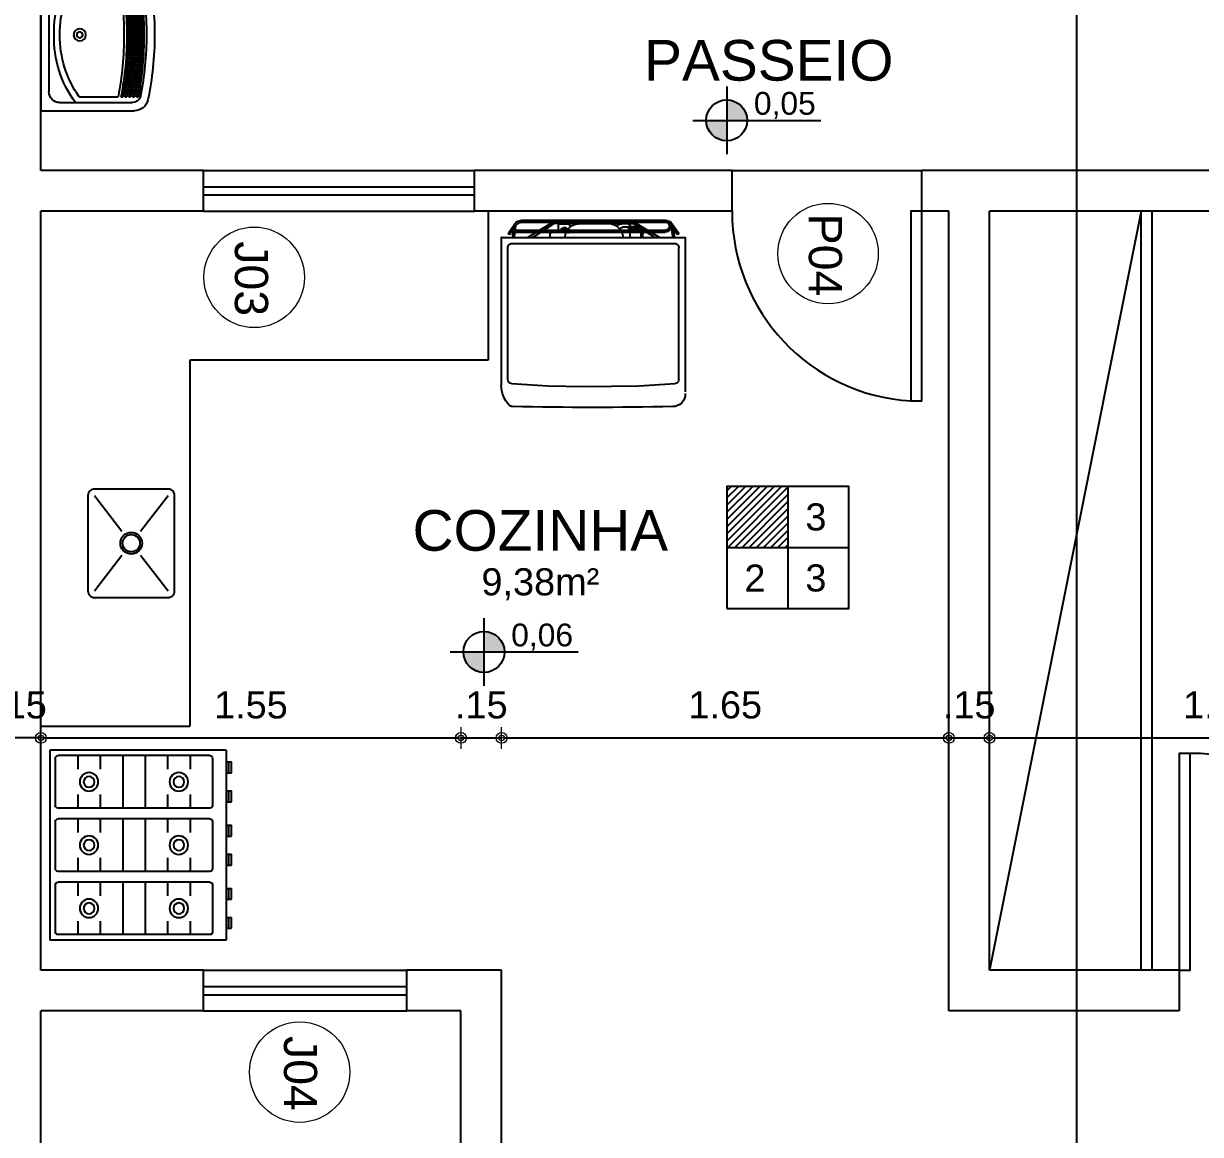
# Model space of a CAD drawing. Header units: millimetres. Extents: x 3724 to 8454, y 143 to 322.
# Drawn here: x 3729.345 to 3733.687, y 176.837 to 180.934 of the extents above; entities that cross this region are included whole.
import ezdxf
from ezdxf.enums import TextEntityAlignment as Align

# ---------------------------------------------------------------- set-up
doc = ezdxf.new("R2010")
doc.units = ezdxf.units.MM
doc.header["$LTSCALE"] = 20
doc.linetypes.add('DASHDOT2', pattern=[12.7, 6.35, -3.175, 0, -3.175])
for name, color, linetype in [('0-COTAS', 8, 'Continuous'), ('01', 4, 'Continuous'), ('02', 2, 'Continuous'), ('a-pem-m', 6, 'Continuous'), ('A-PEN-08', 8, 'Continuous'), ('A-PEN-B', 5, 'Continuous'), ('A-PEN-C', 4, 'Continuous'), ('A-PEN-G', 3, 'Continuous'), ('A-PEN-M', 6, 'Continuous'), ('A-PEN-R', 1, 'Continuous'), ('BANHEIRO', 6, 'Continuous'), ('COZINHA', 6, 'Continuous'), ('L-Texto', 30, 'Continuous'), ('NIVEIS', 1, 'Continuous'), ('PROJEÇÃO COBERTA', 1, 'Continuous')]:
    doc.layers.add(name, color=color, linetype=linetype)
doc.layers.add('BLOCOS', color=4, linetype='Continuous', lineweight=9)
doc.layers.add('COTAS', color=53, linetype='Continuous', lineweight=9)
doc.styles.add('CARIMBO_DADOS', font='arial.ttf', dxfattribs={"height": 0.1})
doc.styles.add('REGUA80', font='arial.ttf', dxfattribs={"height": 1})
doc.styles.get("Standard").update_dxf_attribs({"font": 'ARIALUNI.TTF', "height": 0.3})
doc.styles.add('T20', font='PORT2', dxfattribs={"height": 0.2})
doc.styles.add('TEXT', font='arial.ttf')
doc.dimstyles.new('COTAS_EXTERNAS', dxfattribs={"dimtxt": 0.1, "dimasz": 0.01, "dimexe": 0, "dimexo": 0, "dimgap": 0.07, "dimtad": 1, "dimzin": 5, "dimdsep": 46, "dimtxsty": 'CARIMBO_DADOS', "dimblk1": 'CIRCULOS', "dimblk2": 'CIRCULOS', "dimsah": 1, "dimcen": 0, "dimse1": 1, "dimse2": 1, "dimclrd": 8, "dimclre": 8, "dimclrt": 230, "dimadec": 0, "dimazin": 0, "dimtfac": 100, "dimtix": 1, "dimtmove": 2, "dimatfit": 3, "dimldrblk": 'CIRCULOS', "dimfxl": 1, "dimtolj": 1, "dimtzin": 5, "dimarcsym": 0})
doc.dimstyles.get("Standard").update_dxf_attribs({"dimtxt": 0.18, "dimasz": 0.18, "dimexe": 0.18, "dimexo": 0.0625, "dimgap": 0.09, "dimtad": 0, "dimtih": 1, "dimtoh": 1, "dimdec": 4, "dimzin": 0, "dimdsep": 46, "dimtxsty": 'Standard', "dimcen": 0.09, "dimadec": 0, "dimazin": 0, "dimtfac": 1, "dimtdec": 4, "dimtofl": 0, "dimtmove": 0, "dimatfit": 3, "dimfxl": 1, "dimtolj": 1, "dimtzin": 0, "dimarcsym": 0})

# ---------------------------------------------------------------- blocks, each defined once
blk = doc.blocks.new('Tanque02')
at = {"layer": '01'}
for p, q in [((-0.2282, -0.1411), (-0.2282, -0.2851)), ((0.2282, -0.1411), (0.2282, -0.2851)), ((-0.2282, -0.2956), (-0.2282, -0.3028)), ((0.2282, -0.2956), (0.2282, -0.3028)), ((-0.2282, -0.3099), (-0.2282, -0.317)), ((-0.2282, -0.3241), (-0.2282, -0.3313)), ((-0.2282, -0.3384), (-0.2282, -0.3455)), ((0.2282, -0.3099), (0.2282, -0.317)), ((0.2282, -0.3241), (0.2282, -0.3313)), ((0.2282, -0.3384), (0.2282, -0.3455)), ((-0.2282, -0.3526), (-0.2282, -0.3598)), ((0.2282, -0.3526), (0.2282, -0.3598))]:
    blk.add_line(p, q, dxfattribs=at)
for radius in [0.0225, 0.011]:
    blk.add_circle((0, -0.1435), radius, dxfattribs=at)
for centre, radius, start, end in [((-0.0048, -0.4581), 0.3878, 89.2963, 125.1797), ((0.0048, -0.4581), 0.3878, 54.8203, 90.7037), ((-0.0082, 0.8256), 1.1322, 258.7978, 270.4155), ((-0.0082, 0.8222), 1.1392, 258.8675, 270.4155), ((-0.0082, 0.8222), 1.1462, 258.9363, 270.4155), ((0.0082, 0.8222), 1.1392, 269.5845, 281.1325), ((0.0082, 0.8222), 1.1462, 269.5845, 281.0637), ((0.0082, 0.8256), 1.1322, 269.5845, 281.2022), ((-0.0082, 0.8222), 1.1532, 259.0043, 270.4155), ((-0.0082, 0.8222), 1.1602, 259.0715, 270.4155), ((-0.0082, 0.8222), 1.1672, 259.1378, 270.4155), ((-0.0082, 0.8222), 1.1742, 259.2033, 270.4155), ((-0.0082, 0.8222), 1.1812, 259.2681, 270.4155), ((-0.0082, 0.8222), 1.1882, 259.3321, 270.4155), ((0.0082, 0.8222), 1.1812, 269.5845, 280.7319), ((0.0082, 0.8222), 1.1882, 269.5845, 280.6679), ((0.0082, 0.8222), 1.1672, 269.5845, 280.8622), ((0.0082, 0.8222), 1.1742, 269.5845, 280.7967), ((0.0082, 0.8222), 1.1532, 269.5845, 280.9957), ((0.0082, 0.8222), 1.1602, 269.5845, 280.9285), ((-0.0082, 0.8222), 1.1952, 259.3953, 270.4155), ((-0.0082, 0.8222), 1.2022, 259.4577, 270.4155), ((0.0082, 0.8222), 1.1952, 269.5845, 280.6047), ((0.0082, 0.8222), 1.2022, 269.5845, 280.5423)]:
    blk.add_arc(centre, radius, start, end, dxfattribs=at)
at = {"layer": '02'}
for p, q in [((-0.28, 0), (0.28, 0)), ((-0.28, 0), (-0.28, -0.346)), ((0.28, 0), (0.28, -0.346)), ((-0.21, -0.03), (0.21, -0.03)), ((-0.25, -0.07), (-0.25, -0.3379)), ((0.25, -0.07), (0.25, -0.3379))]:
    blk.add_line(p, q, dxfattribs=at)
for centre, radius, start, end in [((-0.21, -0.07), 0.04, 90, 180), ((0.21, -0.07), 0.04, 0, 90), ((-0.0124, -0.4456), 0.3968, 88.2163, 126.789), ((0.0124, -0.4456), 0.3968, 53.211, 91.7837), ((-0.23, -0.346), 0.05, 180, 258.2868), ((-0.22, -0.3379), 0.03, 180, 258.7018), ((0.22, -0.3379), 0.03, 281.2982, 0), ((0.23, -0.346), 0.05, 281.7132, 0), ((0, 0.7633), 1.1529, 258.7018, 270), ((0, 0.7633), 1.1529, 270, 281.2982), ((0, 0.7633), 1.1829, 258.2868, 270), ((0, 0.7633), 1.1829, 270, 281.7132)]:
    blk.add_arc(centre, radius, start, end, dxfattribs=at)
blk = doc.blocks.new('BRA31TDp')
for p, q in [((0.0568, 0.7392), (0.0568, 0.7407)), ((0.4901, 0.7279), (0.4844, 0.726)), ((0.6752, 0.7629), (0.6704, 0.7634)), ((0.6799, 0.762), (0.6752, 0.7629)), ((0.6842, 0.7605), (0.6799, 0.762)), ((0.6884, 0.7586), (0.6842, 0.7605)), ((0.6922, 0.7558), (0.6884, 0.7586)), ((0.6955, 0.7525), (0.6922, 0.7558)), ((0.6984, 0.7492), (0.6955, 0.7525)), ((0.7016, 0.7433), (0.6984, 0.7492)), ((0.7007, 0.7449), (0.7007, 0.7449)), ((0.7016, 0.7433), (0.7235, 0.7118)), ((0.0805, 0.716), (0.0814, 0.7156)), ((0.1803, 0.7137), (0.1812, 0.7156)), ((0.1803, 0.7085), (0.1803, 0.7137)), ((0.4915, 0.6995), (0.4911, 0.7009)), ((0.492, 0.6981), (0.4915, 0.6995)), ((0.492, 0.6966), (0.492, 0.6981)), ((0.4931, 0.6933), (0.492, 0.6966)), ((0.4925, 0.6952), (0.4925, 0.6952)), ((0.7537, 0.691), (0.7537, 0.103)), ((0, 0.103), (0, 0.0628)), ((0.0265, 0.1115), (0.0265, 0.1115)), ((0.0265, 0.111), (0.0265, 0.1115)), ((0.7537, 0.103), (0.7537, 0.0864)), ((0, 0.0628), (0, 0.0623)), ((0, 0.0628), (0, 0.0628)), ((0, 0.0628), (0, 0.0604)), ((0.1903, 0.0855), (0.0412, 0.0949)), ((0.4144, 0.0822), (0.1903, 0.0855)), ((0.5635, 0.0855), (0.4144, 0.0822)), ((0.7121, 0.0949), (0.5635, 0.0855))]:
    blk.add_line(p, q)
for points in [[(0.053, 0.7487), (0.0275, 0.7118)], [(0.0483, 0.7284), (0.0341, 0.708)], [(0.044, 0.6995), (0.0502, 0.743)], [(0.0506, 0.7444), (0.0506, 0.7444), (0.0502, 0.744), (0.0502, 0.7435), (0.0502, 0.7435), (0.0502, 0.743)], [(0.0805, 0.7634), (0.0805, 0.7634), (0.0757, 0.7629), (0.071, 0.762), (0.0667, 0.7605), (0.063, 0.7582), (0.0592, 0.7558), (0.0559, 0.7525), (0.053, 0.7487), (0.0506, 0.7444)], [(0.0511, 0.699), (0.0568, 0.7407)], [(0.0577, 0.7426), (0.0577, 0.7426), (0.0577, 0.7421), (0.0573, 0.7416), (0.0568, 0.7411), (0.0568, 0.7407)], [(0.0568, 0.7392), (0.0568, 0.7392), (0.0573, 0.7345), (0.0587, 0.7302), (0.0611, 0.7265), (0.0639, 0.7227), (0.0672, 0.7198), (0.0715, 0.7179), (0.0757, 0.7165), (0.0805, 0.716)], [(0.0805, 0.7558), (0.0805, 0.7558), (0.0772, 0.7553), (0.0734, 0.7549), (0.0701, 0.7539), (0.0672, 0.752), (0.0644, 0.7501), (0.0615, 0.7482), (0.0596, 0.7454), (0.0577, 0.7426)], [(0.0805, 0.7558), (0.0805, 0.7558), (0.0772, 0.7553), (0.0743, 0.7544), (0.0715, 0.753), (0.0691, 0.7511), (0.0672, 0.7487), (0.0658, 0.7459), (0.0653, 0.743), (0.0648, 0.7397), (0.0648, 0.7397), (0.0653, 0.7364), (0.0658, 0.7336), (0.0672, 0.7307), (0.0691, 0.7279), (0.0715, 0.726), (0.0743, 0.7246), (0.0772, 0.7236), (0.0805, 0.7231)], [(0.0805, 0.7634), (0.6704, 0.7634)], [(0.6704, 0.7558), (0.0805, 0.7558)], [(0.1993, 0.7506), (0.1538, 0.7231)], [(0.1699, 0.7231), (0.2139, 0.752)], [(0.2016, 0.7373), (0.2016, 0.7373), (0.1978, 0.7369), (0.1945, 0.7364), (0.1907, 0.7355), (0.1879, 0.7336), (0.1846, 0.7317), (0.1818, 0.7293), (0.1794, 0.7265), (0.177, 0.7231)], [(0.2016, 0.7298), (0.2016, 0.7298), (0.1997, 0.7298), (0.1974, 0.7293), (0.1955, 0.7288), (0.1936, 0.7284), (0.1917, 0.7274), (0.1903, 0.726), (0.1884, 0.7246), (0.1865, 0.7231)], [(0.4385, 0.7497), (0.4385, 0.7497), (0.4314, 0.7501), (0.4248, 0.7506), (0.4182, 0.7511), (0.4115, 0.7511), (0.2172, 0.7511), (0.2106, 0.7506), (0.2039, 0.7501), (0.1968, 0.7497)], [(0.1968, 0.7497), (0.1968, 0.7497), (0.3025, 0.7487), (0.2958, 0.7468), (0.2901, 0.7444), (0.2845, 0.7416), (0.2788, 0.7378), (0.2741, 0.7336), (0.2698, 0.7288), (0.2655, 0.7231)], [(0.412, 0.7506), (0.1993, 0.7506)], [(0.2016, 0.7373), (0.2343, 0.7373)], [(0.2343, 0.7298), (0.2016, 0.7298)], [(0.412, 0.752), (0.2139, 0.752)], [(0.2338, 0.7497), (0.2338, 0.7497), (0.231, 0.7492), (0.2291, 0.7478), (0.2272, 0.7454), (0.2267, 0.7426)], [(0.2267, 0.7426), (0.2267, 0.7373)], [(0.2338, 0.7497), (0.2617, 0.7497)], [(0.2485, 0.7373), (0.2343, 0.7373), (0.2343, 0.7298)], [(0.2688, 0.7279), (0.2603, 0.7336), (0.2603, 0.7336), (0.2575, 0.735), (0.2546, 0.7364), (0.2518, 0.7369), (0.2485, 0.7373)], [(0.2795, 0.7383), (0.2783, 0.7402), (0.2764, 0.7426), (0.2745, 0.7449), (0.2722, 0.7463), (0.2698, 0.7478), (0.2674, 0.7487), (0.2646, 0.7497), (0.2617, 0.7497)], [(0.412, 0.752), (0.536, 0.752)], [(0.412, 0.7506), (0.5507, 0.7506)], [(0.4825, 0.7231), (0.4825, 0.7231), (0.4783, 0.7288), (0.474, 0.7336), (0.4688, 0.7378), (0.4636, 0.7416), (0.4579, 0.7444), (0.4518, 0.7468), (0.4451, 0.7487), (0.4385, 0.7497)], [(0.5142, 0.7497), (0.4863, 0.7497), (0.4863, 0.7497), (0.483, 0.7497), (0.4802, 0.7487), (0.4778, 0.7478), (0.4754, 0.7463), (0.4731, 0.7449), (0.4712, 0.7426), (0.4698, 0.7402), (0.4683, 0.7378)], [(0.5029, 0.7284), (0.5029, 0.7284), (0.501, 0.7317), (0.4982, 0.734), (0.4944, 0.7345), (0.4906, 0.734), (0.4906, 0.734), (0.4877, 0.7326), (0.4854, 0.7302), (0.4844, 0.7269), (0.4844, 0.7231)], [(0.4901, 0.7506), (0.4901, 0.752)], [(0.4934, 0.7284), (0.4934, 0.7284), (0.4925, 0.7284), (0.492, 0.7284), (0.4911, 0.7284), (0.4901, 0.7279)], [(0.4934, 0.7284), (0.5081, 0.7284), (0.5081, 0.7231)], [(0.5057, 0.7506), (0.5057, 0.752)], [(0.5204, 0.7426), (0.5204, 0.7426), (0.5199, 0.7454), (0.519, 0.7478), (0.5166, 0.7492), (0.5142, 0.7497)], [(0.5204, 0.7426), (0.5204, 0.7231)], [(0.58, 0.7231), (0.536, 0.752)], [(0.5507, 0.7506), (0.5961, 0.7231)], [(0.6936, 0.7426), (0.6936, 0.7426), (0.6917, 0.7454), (0.6894, 0.7482), (0.6865, 0.7501), (0.6837, 0.752), (0.6809, 0.7539), (0.6775, 0.7549), (0.6742, 0.7553), (0.6704, 0.7558)], [(0.6936, 0.7426), (0.7173, 0.708)], [(0.6941, 0.7407), (0.6941, 0.7407), (0.6936, 0.7411), (0.6936, 0.7416), (0.6936, 0.7421), (0.6936, 0.7426)], [(0.6993, 0.699), (0.6941, 0.7407)], [(0.7069, 0.6995), (0.7031, 0.7284)], [(0.0024, 0.6933), (0.0024, 0.6933), (0.0014, 0.6933), (0.0005, 0.6929), (0, 0.6919), (0, 0.691)], [(0, 0.691), (0, 0.103)], [(0.7514, 0.6933), (0.0014, 0.6933)], [(0.0275, 0.7118), (0.0275, 0.7118), (0.027, 0.7104), (0.027, 0.7094), (0.0275, 0.708), (0.0284, 0.7066), (0.0284, 0.7066), (0.0293, 0.7061), (0.0308, 0.7061), (0.0322, 0.7066), (0.0336, 0.7075), (0.0336, 0.7075), (0.0336, 0.7075), (0.0341, 0.708), (0.0341, 0.708), (0.0341, 0.708)], [(0.044, 0.6995), (0.044, 0.6995), (0.0445, 0.6981), (0.0454, 0.6971), (0.0464, 0.6962), (0.0483, 0.6957), (0.0483, 0.6957), (0.0497, 0.6962), (0.0506, 0.6966), (0.0511, 0.6976), (0.0511, 0.699)], [(0.6951, 0.7231), (0.0805, 0.7231)], [(0.6951, 0.7156), (0.0814, 0.7156)], [(0.1411, 0.7156), (0.1043, 0.6933)], [(0.1244, 0.6933), (0.1586, 0.7156)], [(0.1737, 0.7156), (0.1737, 0.7156), (0.1732, 0.7137), (0.1732, 0.7123), (0.1732, 0.7104), (0.1732, 0.7085)], [(0.1732, 0.6933), (0.1732, 0.7085)], [(0.1803, 0.6933), (0.1803, 0.7085)], [(0.2267, 0.7156), (0.2267, 0.6933)], [(0.2561, 0.7009), (0.2561, 0.7009), (0.2561, 0.6995), (0.2561, 0.6981), (0.2556, 0.6966), (0.2556, 0.6933)], [(0.2613, 0.7156), (0.2613, 0.7156), (0.2603, 0.7137), (0.2594, 0.7118), (0.2589, 0.7099), (0.258, 0.7085), (0.2575, 0.7066), (0.257, 0.7047), (0.2565, 0.7028), (0.2561, 0.7009)], [(0.4825, 0.7156), (0.4792, 0.7137), (0.4792, 0.7137), (0.4792, 0.7137), (0.4787, 0.7137), (0.4783, 0.7137), (0.4783, 0.7137), (0.4783, 0.7137), (0.4769, 0.7137), (0.4754, 0.7137), (0.474, 0.7146), (0.4735, 0.7156)], [(0.4911, 0.7009), (0.4911, 0.7009), (0.4911, 0.7014), (0.4911, 0.7023), (0.4911, 0.7028), (0.4906, 0.7033), (0.4906, 0.7033), (0.4901, 0.7066), (0.4892, 0.7099), (0.4882, 0.7127), (0.4868, 0.7156)], [(0.5403, 0.7156), (0.5479, 0.7137)], [(0.554, 0.7075), (0.554, 0.7075), (0.5535, 0.7094), (0.5521, 0.7113), (0.5502, 0.7127), (0.5479, 0.7137)], [(0.554, 0.6933), (0.554, 0.7075)], [(0.6255, 0.6933), (0.5914, 0.7156)], [(0.6089, 0.7156), (0.6456, 0.6933)], [(0.7069, 0.6995), (0.7069, 0.6995), (0.7069, 0.6985), (0.7059, 0.6976), (0.7055, 0.6971), (0.7045, 0.6966), (0.7045, 0.6966), (0.7031, 0.6962), (0.7012, 0.6966), (0.7003, 0.6971), (0.6993, 0.6985), (0.6993, 0.6985), (0.6993, 0.6985), (0.6993, 0.6985), (0.6993, 0.6985), (0.6993, 0.699)], [(0.7173, 0.708), (0.7173, 0.708), (0.7178, 0.7066), (0.7192, 0.7061), (0.7206, 0.7061), (0.7225, 0.7066), (0.7225, 0.7066), (0.7235, 0.7075), (0.7244, 0.7085), (0.7244, 0.7099), (0.7235, 0.7113), (0.7235, 0.7113), (0.7235, 0.7118), (0.7235, 0.7118), (0.7235, 0.7118), (0.7235, 0.7118)], [(0.7514, 0.6933), (0.7523, 0.6933), (0.7523, 0.6933), (0.7528, 0.6933), (0.7533, 0.6929), (0.7537, 0.6924), (0.7537, 0.6919)], [(0.7537, 0.691), (0.7537, 0.691), (0.7537, 0.6919), (0.7533, 0.6929), (0.7523, 0.6933), (0.7514, 0.6933)], [(0.0265, 0.1115), (0.0265, 0.6512)], [(0.7107, 0.6682), (0.0426, 0.6682)], [(0.7272, 0.1115), (0.7272, 0.6512)]]:
    blk.add_lwpolyline(points)
for centre, radius, start, end in [((0.0426, 0.6521), 0.0161, 90, 183.2732), ((0.7107, 0.6517), 0.0166, 358.3861, 90), ((0.0432, 0.1115), 0.0167, 180, 263.0635), ((0.7106, 0.1115), 0.0166, 275.1275, 0), ((0.051, 0.0511), 0.0511, 177.5341, 270), ((0.6377, 0.0864), 0.116, 315.9981, 0), ((0.3762, 17.318), 17.3211, 268.92446, 271.09792), ((0.7077, 0.0189), 0.0187, 271.0979, 315.9981)]:
    blk.add_arc(centre, radius, start, end)
blk = doc.blocks.new('Fogão03_6')
at = {"layer": 'a-pem-m'}
for p, q in [((-0.35, -0.65), (-0.35, 0)), ((-0.35, 0), (0.35, 0)), ((-0.35, 0), (0.35, 0)), ((-0.35, -0.65), (-0.35, 0)), ((-0.33, -0.59), (-0.33, -0.03)), ((-0.33, -0.59), (-0.33, -0.03)), ((-0.32, -0.02), (-0.1467, -0.02)), ((-0.32, -0.02), (-0.1467, -0.02)), ((-0.1367, -0.59), (-0.1367, -0.03)), ((-0.1367, -0.59), (-0.1367, -0.03)), ((-0.0967, -0.59), (-0.0967, -0.03)), ((-0.0967, -0.59), (-0.0967, -0.03)), ((-0.0867, -0.02), (0.0867, -0.02)), ((-0.0867, -0.02), (0.0867, -0.02)), ((0.0967, -0.59), (0.0967, -0.03)), ((0.0967, -0.59), (0.0967, -0.03)), ((0.1367, -0.59), (0.1367, -0.03)), ((0.1367, -0.59), (0.1367, -0.03)), ((0.1467, -0.02), (0.32, -0.02)), ((0.1467, -0.02), (0.32, -0.02)), ((0.33, -0.59), (0.33, -0.03)), ((0.33, -0.59), (0.33, -0.03)), ((0.35, -0.65), (0.35, 0)), ((0.35, -0.65), (0.35, 0)), ((-0.33, -0.1029), (-0.28, -0.1029)), ((-0.33, -0.1029), (-0.28, -0.1029)), ((-0.1867, -0.1029), (-0.1367, -0.1029)), ((-0.1867, -0.1029), (-0.1367, -0.1029)), ((-0.0967, -0.1029), (-0.0467, -0.1029)), ((-0.0967, -0.1029), (-0.0467, -0.1029)), ((0.0467, -0.1029), (0.0967, -0.1029)), ((0.0467, -0.1029), (0.0967, -0.1029)), ((0.1367, -0.1029), (0.1867, -0.1029)), ((0.1367, -0.1029), (0.1867, -0.1029)), ((0.28, -0.1029), (0.33, -0.1029)), ((0.28, -0.1029), (0.33, -0.1029)), ((-0.33, -0.1857), (-0.28, -0.1857)), ((-0.33, -0.1857), (-0.28, -0.1857)), ((-0.1867, -0.1857), (-0.1367, -0.1857)), ((-0.1867, -0.1857), (-0.1367, -0.1857)), ((-0.0967, -0.1857), (-0.0467, -0.1857)), ((-0.0967, -0.1857), (-0.0467, -0.1857)), ((0.0467, -0.1857), (0.0967, -0.1857)), ((0.0467, -0.1857), (0.0967, -0.1857)), ((0.1367, -0.1857), (0.1867, -0.1857)), ((0.1367, -0.1857), (0.1867, -0.1857)), ((0.28, -0.1857), (0.33, -0.1857)), ((0.28, -0.1857), (0.33, -0.1857)), ((-0.33, -0.2686), (-0.1367, -0.2686)), ((-0.33, -0.2686), (-0.1367, -0.2686)), ((-0.0967, -0.2686), (0.0967, -0.2686)), ((-0.0967, -0.2686), (0.0967, -0.2686)), ((0.1367, -0.2686), (0.33, -0.2686)), ((0.1367, -0.2686), (0.33, -0.2686)), ((-0.33, -0.3514), (-0.1367, -0.3514)), ((-0.33, -0.3514), (-0.1367, -0.3514)), ((-0.0967, -0.3514), (0.0967, -0.3514)), ((-0.0967, -0.3514), (0.0967, -0.3514)), ((0.1367, -0.3514), (0.33, -0.3514)), ((0.1367, -0.3514), (0.33, -0.3514)), ((-0.33, -0.4343), (-0.28, -0.4343)), ((-0.33, -0.4343), (-0.28, -0.4343)), ((-0.1867, -0.4343), (-0.1367, -0.4343)), ((-0.1867, -0.4343), (-0.1367, -0.4343)), ((-0.0967, -0.4343), (-0.0467, -0.4343)), ((-0.0967, -0.4343), (-0.0467, -0.4343)), ((0.0467, -0.4343), (0.0967, -0.4343)), ((0.0467, -0.4343), (0.0967, -0.4343)), ((0.1367, -0.4343), (0.1867, -0.4343)), ((0.1367, -0.4343), (0.1867, -0.4343)), ((0.28, -0.4343), (0.33, -0.4343)), ((0.28, -0.4343), (0.33, -0.4343)), ((-0.33, -0.5171), (-0.28, -0.5171)), ((-0.33, -0.5171), (-0.28, -0.5171)), ((-0.1867, -0.5171), (-0.1367, -0.5171)), ((-0.1867, -0.5171), (-0.1367, -0.5171)), ((-0.0967, -0.5171), (-0.0467, -0.5171)), ((-0.0967, -0.5171), (-0.0467, -0.5171)), ((0.0467, -0.5171), (0.0967, -0.5171)), ((0.0467, -0.5171), (0.0967, -0.5171)), ((0.1367, -0.5171), (0.1867, -0.5171)), ((0.1367, -0.5171), (0.1867, -0.5171)), ((0.28, -0.5171), (0.33, -0.5171)), ((0.28, -0.5171), (0.33, -0.5171)), ((-0.32, -0.6), (-0.1467, -0.6)), ((-0.32, -0.6), (-0.1467, -0.6)), ((-0.0867, -0.6), (0.0867, -0.6)), ((-0.0867, -0.6), (0.0867, -0.6)), ((0.1467, -0.6), (0.32, -0.6)), ((0.1467, -0.6), (0.32, -0.6)), ((-0.35, -0.65), (0.35, -0.65)), ((-0.35, -0.65), (0.35, -0.65)), ((-0.3068, -0.65), (-0.3068, -0.67)), ((-0.3068, -0.65), (-0.3068, -0.67)), ((-0.2669, -0.65), (-0.2669, -0.67)), ((-0.2669, -0.65), (-0.2669, -0.67)), ((-0.1998, -0.65), (-0.1998, -0.67)), ((-0.1998, -0.65), (-0.1998, -0.67)), ((-0.1599, -0.65), (-0.1599, -0.67)), ((-0.1599, -0.65), (-0.1599, -0.67)), ((-0.0734, -0.65), (-0.0734, -0.67)), ((-0.0734, -0.65), (-0.0734, -0.67)), ((-0.0335, -0.65), (-0.0335, -0.67)), ((-0.0335, -0.65), (-0.0335, -0.67)), ((0.0335, -0.65), (0.0335, -0.67)), ((0.0335, -0.65), (0.0335, -0.67)), ((0.0734, -0.65), (0.0734, -0.67)), ((0.0734, -0.65), (0.0734, -0.67)), ((0.1599, -0.65), (0.1599, -0.67)), ((0.1599, -0.65), (0.1599, -0.67)), ((0.1998, -0.65), (0.1998, -0.67)), ((0.1998, -0.65), (0.1998, -0.67)), ((0.2669, -0.65), (0.2669, -0.67)), ((0.2669, -0.65), (0.2669, -0.67)), ((0.3067, -0.65), (0.3067, -0.67)), ((0.3067, -0.65), (0.3067, -0.67)), ((-0.2669, -0.66), (-0.3068, -0.66)), ((-0.2669, -0.66), (-0.3068, -0.66)), ((-0.2669, -0.67), (-0.3068, -0.67)), ((-0.2669, -0.67), (-0.3068, -0.67)), ((-0.1599, -0.66), (-0.1998, -0.66)), ((-0.1599, -0.66), (-0.1998, -0.66)), ((-0.1599, -0.67), (-0.1998, -0.67)), ((-0.1599, -0.67), (-0.1998, -0.67)), ((-0.0335, -0.66), (-0.0734, -0.66)), ((-0.0335, -0.66), (-0.0734, -0.66)), ((-0.0335, -0.67), (-0.0734, -0.67)), ((-0.0335, -0.67), (-0.0734, -0.67)), ((0.0734, -0.66), (0.0335, -0.66)), ((0.0734, -0.66), (0.0335, -0.66)), ((0.0734, -0.67), (0.0335, -0.67)), ((0.0734, -0.67), (0.0335, -0.67)), ((0.1998, -0.66), (0.1599, -0.66)), ((0.1998, -0.66), (0.1599, -0.66)), ((0.1998, -0.67), (0.1599, -0.67)), ((0.1998, -0.67), (0.1599, -0.67)), ((0.3067, -0.66), (0.2669, -0.66)), ((0.3067, -0.66), (0.2669, -0.66)), ((0.3067, -0.67), (0.2669, -0.67)), ((0.3067, -0.67), (0.2669, -0.67))]:
    blk.add_line(p, q, dxfattribs=at)
for centre, radius in [((-0.2333, -0.1443), 0.0341), ((-0.2333, -0.1443), 0.0341), ((-0.2333, -0.1443), 0.02), ((-0.2333, -0.1443), 0.02), ((0, -0.1443), 0.0341), ((0, -0.1443), 0.0341), ((0, -0.1443), 0.02), ((0, -0.1443), 0.02), ((0.2333, -0.1443), 0.0341), ((0.2333, -0.1443), 0.0341), ((0.2333, -0.1443), 0.02), ((0.2333, -0.1443), 0.02), ((-0.2333, -0.4757), 0.0341), ((-0.2333, -0.4757), 0.0341), ((-0.2333, -0.4757), 0.02), ((-0.2333, -0.4757), 0.02), ((0, -0.4757), 0.0341), ((0, -0.4757), 0.0341), ((0, -0.4757), 0.02), ((0, -0.4757), 0.02), ((0.2333, -0.4757), 0.0341), ((0.2333, -0.4757), 0.0341), ((0.2333, -0.4757), 0.02), ((0.2333, -0.4757), 0.02)]:
    blk.add_circle(centre, radius, dxfattribs=at)
for centre, start, end in [((-0.32, -0.03), 89.9995, 179.9996), ((-0.32, -0.03), 89.9995, 179.9996), ((-0.1467, -0.03), 359.9996, 89.9995), ((-0.1467, -0.03), 359.9996, 89.9995), ((-0.0867, -0.03), 89.9995, 179.9996), ((-0.0867, -0.03), 89.9995, 179.9996), ((0.0867, -0.03), 359.9996, 89.9995), ((0.0867, -0.03), 359.9996, 89.9995), ((0.1467, -0.03), 89.9995, 179.9996), ((0.1467, -0.03), 89.9995, 179.9996), ((0.32, -0.03), 359.9996, 89.9995), ((0.32, -0.03), 359.9996, 89.9995), ((-0.32, -0.59), 179.9996, 269.9995), ((-0.32, -0.59), 179.9996, 269.9995), ((-0.1467, -0.59), 269.9995, 359.9996), ((-0.1467, -0.59), 269.9995, 359.9996), ((-0.0867, -0.59), 179.9996, 269.9995), ((-0.0867, -0.59), 179.9996, 269.9995), ((0.0867, -0.59), 269.9995, 359.9996), ((0.0867, -0.59), 269.9995, 359.9996), ((0.1467, -0.59), 179.9996, 269.9995), ((0.1467, -0.59), 179.9996, 269.9995), ((0.32, -0.59), 269.9995, 359.9996), ((0.32, -0.59), 269.9995, 359.9996)]:
    blk.add_arc(centre, 0.01, start, end, dxfattribs=at)
blk = doc.blocks.new('pp')
at = {"layer": '01'}
for p, q in [((3701.2338, 249.4487), (3701.3355, 249.317)), ((3701.404, 249.317), (3701.5058, 249.4487)), ((3701.2338, 249.0967), (3701.3355, 249.2284)), ((3701.404, 249.2284), (3701.5058, 249.0967))]:
    blk.add_line(p, q, dxfattribs=at)
for radius in [0.04, 0.032]:
    blk.add_circle((3701.3698, 249.2727), radius, dxfattribs=at)
at = {"layer": '02', "flags": 128}
blk.add_lwpolyline([(3701.2098, 249.4487), (3701.2098, 249.0967, 0.414214), (3701.2338, 249.0727), (3701.5058, 249.0727, 0.414214), (3701.5298, 249.0967), (3701.5298, 249.4487, 0.414214), (3701.5058, 249.4727), (3701.2338, 249.4727, 0.414214)], format="xyb", close=True, dxfattribs=at)
blk = doc.blocks.new('CIRCULOS')
at = {"layer": 'COTAS'}
for p, q in [((-4, 0), (4, 0)), ((0, 4), (0, -4))]:
    blk.add_line(p, q, dxfattribs=at)
for radius in [2, 1]:
    blk.add_circle((0, 0), radius, dxfattribs=at)
blk = doc.blocks.new('*D121')
at = {"layer": 'A-PEN-08', "color": 8, "lineweight": -2, "ltscale": 0.05}
blk.add_line((3728.9395, 183.382), (3728.9395, 180.402), dxfattribs=at)
at = {"layer": 'Defpoints', "color": 0, "ltscale": 0.05}
for p in [(3729.4091, 183.392), (3728.9395, 180.392), (3729.4091, 180.392)]:
    blk.add_point(p, dxfattribs=at)
at = {"layer": 'A-PEN-08', "color": 8, "lineweight": -2, "ltscale": 0.05, "xscale": 0.01, "yscale": 0.01, "zscale": 0.01}
for p, rotation in [((3728.9395, 183.392), 90), ((3728.9395, 180.392), 270)]:
    blk.add_blockref('CIRCULOS', p, dxfattribs=dict(at, rotation=rotation))
at = {"layer": 'A-PEN-08', "color": 230, "ltscale": 0.05, "insert": (3728.8184, 181.892), "char_height": 0.1, "attachment_point": 5, "rotation": 90, "style": 'CARIMBO_DADOS'}
blk.add_mtext('\\A1;3.00', dxfattribs=at)
blk = doc.blocks.new('*D122')
at = {"layer": 'A-PEN-08', "color": 8, "lineweight": -2, "ltscale": 0.05}
for p, q in [((3728.9395, 180.402), (3728.9395, 180.412)), ((3728.9395, 180.392), (3728.9395, 180.242)), ((3728.9395, 180.232), (3728.9395, 180.222))]:
    blk.add_line(p, q, dxfattribs=at)
at = {"layer": 'Defpoints', "color": 0, "ltscale": 0.05}
for p in [(3729.4091, 180.392), (3728.9395, 180.242), (3729.4091, 180.242)]:
    blk.add_point(p, dxfattribs=at)
at = {"layer": 'A-PEN-08', "color": 8, "lineweight": -2, "ltscale": 0.05, "xscale": 0.01, "yscale": 0.01, "zscale": 0.01}
for p, rotation in [((3728.9395, 180.392), 270), ((3728.9395, 180.242), 90)]:
    blk.add_blockref('CIRCULOS', p, dxfattribs=dict(at, rotation=rotation))
at = {"layer": 'A-PEN-08', "color": 230, "ltscale": 0.05, "insert": (3728.8184, 180.317), "char_height": 0.1, "attachment_point": 5, "rotation": 90, "style": 'CARIMBO_DADOS'}
blk.add_mtext('\\A1;.15', dxfattribs=at)
blk = doc.blocks.new('*D123')
at = {"layer": 'A-PEN-08', "color": 8, "lineweight": -2, "ltscale": 0.05}
blk.add_line((3728.9395, 180.232), (3728.9395, 177.452), dxfattribs=at)
at = {"layer": 'Defpoints', "color": 0, "ltscale": 0.05}
for p in [(3729.4091, 180.242), (3728.9395, 177.442), (3729.4091, 177.442)]:
    blk.add_point(p, dxfattribs=at)
at = {"layer": 'A-PEN-08', "color": 8, "lineweight": -2, "ltscale": 0.05, "xscale": 0.01, "yscale": 0.01, "zscale": 0.01}
for p, rotation in [((3728.9395, 180.242), 90), ((3728.9395, 177.442), 270)]:
    blk.add_blockref('CIRCULOS', p, dxfattribs=dict(at, rotation=rotation))
at = {"layer": 'A-PEN-08', "color": 230, "ltscale": 0.05, "insert": (3728.8184, 178.842), "char_height": 0.1, "attachment_point": 5, "rotation": 90, "style": 'CARIMBO_DADOS'}
blk.add_mtext('\\A1;2.80', dxfattribs=at)
blk = doc.blocks.new('*D130')
at = {"layer": 'A-PEN-08', "color": 8, "lineweight": -2, "ltscale": 0.05}
for p, q in [((3732.7491, 183.1008), (3732.7391, 183.1008)), ((3732.7591, 183.1008), (3732.9091, 183.1008)), ((3732.9191, 183.1008), (3732.9291, 183.1008))]:
    blk.add_line(p, q, dxfattribs=at)
at = {"layer": 'Defpoints', "color": 0, "ltscale": 0.05}
for p in [(3732.9091, 183.1008), (3732.7591, 180.242), (3732.9091, 180.242)]:
    blk.add_point(p, dxfattribs=at)
at = {"layer": 'A-PEN-08', "color": 8, "lineweight": -2, "ltscale": 0.05, "xscale": 0.01, "yscale": 0.01, "zscale": 0.01}
blk.add_blockref('CIRCULOS', (3732.7591, 183.1008), dxfattribs=at)
at = {"layer": 'A-PEN-08', "color": 8, "lineweight": -2, "ltscale": 0.05, "xscale": 0.01, "yscale": 0.01, "zscale": 0.01, "rotation": 180}
blk.add_blockref('CIRCULOS', (3732.9091, 183.1008), dxfattribs=at)
at = {"layer": 'A-PEN-08', "color": 230, "ltscale": 0.05, "insert": (3732.8341, 183.2218), "char_height": 0.1, "attachment_point": 5, "style": 'CARIMBO_DADOS'}
blk.add_mtext('\\A1;.15', dxfattribs=at)
blk = doc.blocks.new('*D131')
at = {"layer": 'A-PEN-08', "color": 8, "lineweight": -2, "ltscale": 0.05}
blk.add_line((3732.9191, 183.1008), (3736.0991, 183.1008), dxfattribs=at)
at = {"layer": 'Defpoints', "color": 0, "ltscale": 0.05}
for p in [(3736.1091, 183.392), (3736.1091, 183.1008), (3732.9091, 180.242)]:
    blk.add_point(p, dxfattribs=at)
at = {"layer": 'A-PEN-08', "color": 8, "lineweight": -2, "ltscale": 0.05, "xscale": 0.01, "yscale": 0.01, "zscale": 0.01, "rotation": 180}
blk.add_blockref('CIRCULOS', (3732.9091, 183.1008), dxfattribs=at)
at = {"layer": 'A-PEN-08', "color": 8, "lineweight": -2, "ltscale": 0.05, "xscale": 0.01, "yscale": 0.01, "zscale": 0.01}
blk.add_blockref('CIRCULOS', (3736.1091, 183.1008), dxfattribs=at)
at = {"layer": 'A-PEN-08', "color": 230, "ltscale": 0.05, "insert": (3734.5091, 183.2218), "char_height": 0.1, "attachment_point": 5, "style": 'CARIMBO_DADOS'}
blk.add_mtext('\\A1;3.20', dxfattribs=at)
blk = doc.blocks.new('*D44')
at = {"layer": 'A-PEN-08', "color": 8, "lineweight": -2, "ltscale": 0.05}
blk.add_line((3731.3191, 183.1008), (3732.7491, 183.1008), dxfattribs=at)
at = {"layer": 'Defpoints', "color": 0, "ltscale": 0.05}
for p in [(3731.3091, 183.392), (3732.7591, 183.1008), (3732.7591, 180.242)]:
    blk.add_point(p, dxfattribs=at)
at = {"layer": 'A-PEN-08', "color": 8, "lineweight": -2, "ltscale": 0.05, "xscale": 0.01, "yscale": 0.01, "zscale": 0.01, "rotation": 180}
blk.add_blockref('CIRCULOS', (3731.3091, 183.1008), dxfattribs=at)
at = {"layer": 'A-PEN-08', "color": 8, "lineweight": -2, "ltscale": 0.05, "xscale": 0.01, "yscale": 0.01, "zscale": 0.01}
blk.add_blockref('CIRCULOS', (3732.7591, 183.1008), dxfattribs=at)
at = {"layer": 'A-PEN-08', "color": 230, "ltscale": 0.05, "insert": (3732.0341, 183.2218), "char_height": 0.1, "attachment_point": 5, "style": 'CARIMBO_DADOS'}
blk.add_mtext('\\A1;1.45', dxfattribs=at)
blk = doc.blocks.new('cotas')
at = {"layer": 'L-Texto'}
h = blk.add_hatch(color=6, dxfattribs=at)
h.paths.add_polyline_path([(0.135, 0, 0.414214), (0, 0.135), (0, 0)])
h.paths.add_polyline_path([(0, 0), (-0.135, 0, 0.414214), (0, -0.135)])
for p, q in [((0, 0.2226), (0, -0.2226)), ((-0.2226, 0), (0.621, 0))]:
    blk.add_line(p, q, dxfattribs=at)
blk.add_circle((0, 0), 0.135, dxfattribs=at)
at = {"layer": 'L-Texto', "color": 6, "style": 'T20'}
blk.add_attdef('COTA', (0.1674, 0.0378), '', height=0.15, dxfattribs=at)
blk = doc.blocks.new('*D65')
at = {"layer": 'BANHEIRO', "color": 8, "lineweight": -2, "ltscale": 0.05}
blk.add_line((3729.4191, 178.2991), (3730.9491, 178.2991), dxfattribs=at)
at = {"layer": 'Defpoints', "color": 0, "ltscale": 0.05}
for p in [(3730.9591, 178.2991), (3729.4091, 177.442), (3730.9591, 177.292)]:
    blk.add_point(p, dxfattribs=at)
at = {"layer": 'BANHEIRO', "color": 8, "lineweight": -2, "ltscale": 0.05, "xscale": 0.01, "yscale": 0.01, "zscale": 0.01, "rotation": 180}
blk.add_blockref('CIRCULOS', (3729.4091, 178.2991), dxfattribs=at)
at = {"layer": 'BANHEIRO', "color": 8, "lineweight": -2, "ltscale": 0.05, "xscale": 0.01, "yscale": 0.01, "zscale": 0.01}
blk.add_blockref('CIRCULOS', (3730.9591, 178.2991), dxfattribs=at)
at = {"layer": 'BANHEIRO', "color": 230, "ltscale": 0.05, "insert": (3730.1841, 178.4202), "char_height": 0.1, "attachment_point": 5, "style": 'CARIMBO_DADOS'}
blk.add_mtext('\\A1;1.55', dxfattribs=at)
blk = doc.blocks.new('*D66')
at = {"layer": 'BANHEIRO', "color": 8, "lineweight": -2, "ltscale": 0.05}
for p, q in [((3730.9491, 178.2991), (3730.9391, 178.2991)), ((3730.9591, 178.2991), (3731.1091, 178.2991)), ((3731.1191, 178.2991), (3731.1291, 178.2991))]:
    blk.add_line(p, q, dxfattribs=at)
at = {"layer": 'Defpoints', "color": 0, "ltscale": 0.05}
for p in [(3731.1091, 178.2991), (3731.1091, 177.442), (3730.9591, 177.292)]:
    blk.add_point(p, dxfattribs=at)
at = {"layer": 'BANHEIRO', "color": 8, "lineweight": -2, "ltscale": 0.05, "xscale": 0.01, "yscale": 0.01, "zscale": 0.01}
blk.add_blockref('CIRCULOS', (3730.9591, 178.2991), dxfattribs=at)
at = {"layer": 'BANHEIRO', "color": 8, "lineweight": -2, "ltscale": 0.05, "xscale": 0.01, "yscale": 0.01, "zscale": 0.01, "rotation": 180}
blk.add_blockref('CIRCULOS', (3731.1091, 178.2991), dxfattribs=at)
at = {"layer": 'BANHEIRO', "color": 230, "ltscale": 0.05, "insert": (3731.0341, 178.4202), "char_height": 0.1, "attachment_point": 5, "style": 'CARIMBO_DADOS'}
blk.add_mtext('\\A1;.15', dxfattribs=at)
blk = doc.blocks.new('*D67')
at = {"layer": 'BANHEIRO', "color": 8, "lineweight": -2, "ltscale": 0.05}
blk.add_line((3731.1191, 178.2991), (3732.7491, 178.2991), dxfattribs=at)
at = {"layer": 'Defpoints', "color": 0, "ltscale": 0.05}
for p in [(3732.7591, 178.2991), (3731.1091, 177.442), (3732.7591, 177.292)]:
    blk.add_point(p, dxfattribs=at)
at = {"layer": 'BANHEIRO', "color": 8, "lineweight": -2, "ltscale": 0.05, "xscale": 0.01, "yscale": 0.01, "zscale": 0.01, "rotation": 180}
blk.add_blockref('CIRCULOS', (3731.1091, 178.2991), dxfattribs=at)
at = {"layer": 'BANHEIRO', "color": 8, "lineweight": -2, "ltscale": 0.05, "xscale": 0.01, "yscale": 0.01, "zscale": 0.01}
blk.add_blockref('CIRCULOS', (3732.7591, 178.2991), dxfattribs=at)
at = {"layer": 'BANHEIRO', "color": 230, "ltscale": 0.05, "insert": (3731.9341, 178.4202), "char_height": 0.1, "attachment_point": 5, "style": 'CARIMBO_DADOS'}
blk.add_mtext('\\A1;1.65', dxfattribs=at)
blk = doc.blocks.new('*D68')
at = {"layer": 'BANHEIRO', "color": 8, "lineweight": -2, "ltscale": 0.05}
for p, q in [((3732.7491, 178.2991), (3732.7391, 178.2991)), ((3732.7591, 178.2991), (3732.9091, 178.2991)), ((3732.9191, 178.2991), (3732.9291, 178.2991))]:
    blk.add_line(p, q, dxfattribs=at)
at = {"layer": 'Defpoints', "color": 0, "ltscale": 0.05}
for p in [(3732.9091, 178.2991), (3732.9091, 177.442), (3732.7591, 177.292)]:
    blk.add_point(p, dxfattribs=at)
at = {"layer": 'BANHEIRO', "color": 8, "lineweight": -2, "ltscale": 0.05, "xscale": 0.01, "yscale": 0.01, "zscale": 0.01}
blk.add_blockref('CIRCULOS', (3732.7591, 178.2991), dxfattribs=at)
at = {"layer": 'BANHEIRO', "color": 8, "lineweight": -2, "ltscale": 0.05, "xscale": 0.01, "yscale": 0.01, "zscale": 0.01, "rotation": 180}
blk.add_blockref('CIRCULOS', (3732.9091, 178.2991), dxfattribs=at)
at = {"layer": 'BANHEIRO', "color": 230, "ltscale": 0.05, "insert": (3732.8341, 178.4202), "char_height": 0.1, "attachment_point": 5, "style": 'CARIMBO_DADOS'}
blk.add_mtext('\\A1;.15', dxfattribs=at)
blk = doc.blocks.new('*D69')
at = {"layer": 'BANHEIRO', "color": 8, "lineweight": -2, "ltscale": 0.05}
blk.add_line((3732.9191, 178.2991), (3734.5991, 178.2991), dxfattribs=at)
at = {"layer": 'Defpoints', "color": 0, "ltscale": 0.05}
for p in [(3734.6091, 178.2991), (3732.9091, 177.442), (3734.6091, 177.292)]:
    blk.add_point(p, dxfattribs=at)
at = {"layer": 'BANHEIRO', "color": 8, "lineweight": -2, "ltscale": 0.05, "xscale": 0.01, "yscale": 0.01, "zscale": 0.01, "rotation": 180}
blk.add_blockref('CIRCULOS', (3732.9091, 178.2991), dxfattribs=at)
at = {"layer": 'BANHEIRO', "color": 8, "lineweight": -2, "ltscale": 0.05, "xscale": 0.01, "yscale": 0.01, "zscale": 0.01}
blk.add_blockref('CIRCULOS', (3734.6091, 178.2991), dxfattribs=at)
at = {"layer": 'BANHEIRO', "color": 230, "ltscale": 0.05, "insert": (3733.7591, 178.4202), "char_height": 0.1, "attachment_point": 5, "style": 'CARIMBO_DADOS'}
blk.add_mtext('\\A1;1.70', dxfattribs=at)
blk = doc.blocks.new('*D553')
at = {"layer": 'A-PEN-B', "color": 8, "lineweight": -2, "ltscale": 0.05}
for p, q in [((3729.2491, 178.2991), (3729.2391, 178.2991)), ((3729.4091, 178.2991), (3729.2591, 178.2991)), ((3729.4191, 178.2991), (3729.4291, 178.2991))]:
    blk.add_line(p, q, dxfattribs=at)
at = {"layer": 'Defpoints', "color": 0, "ltscale": 0.05}
for p in [(3729.2591, 178.3034), (3729.2591, 178.2991), (3729.4091, 177.442)]:
    blk.add_point(p, dxfattribs=at)
at = {"layer": 'A-PEN-B', "color": 8, "lineweight": -2, "ltscale": 0.05, "xscale": 0.01, "yscale": 0.01, "zscale": 0.01}
blk.add_blockref('CIRCULOS', (3729.2591, 178.2991), dxfattribs=at)
at = {"layer": 'A-PEN-B', "color": 8, "lineweight": -2, "ltscale": 0.05, "xscale": 0.01, "yscale": 0.01, "zscale": 0.01, "rotation": 180}
blk.add_blockref('CIRCULOS', (3729.4091, 178.2991), dxfattribs=at)
at = {"layer": 'A-PEN-B', "color": 230, "ltscale": 0.05, "insert": (3729.3341, 178.4202), "char_height": 0.1, "attachment_point": 5, "style": 'CARIMBO_DADOS'}
blk.add_mtext('\\A1;.15', dxfattribs=at)
blk = doc.blocks.new('*D675')
at = {"layer": '0-COTAS', "color": 8, "lineweight": -2, "ltscale": 0.05}
for p, q in [((3728.9395, 177.452), (3728.9395, 177.462)), ((3728.9395, 177.292), (3728.9395, 177.442)), ((3728.9395, 177.282), (3728.9395, 177.272))]:
    blk.add_line(p, q, dxfattribs=at)
at = {"layer": 'Defpoints', "color": 0, "ltscale": 0.05}
for p in [(3728.9395, 177.442), (3728.9395, 177.442), (3729.4091, 177.292)]:
    blk.add_point(p, dxfattribs=at)
at = {"layer": '0-COTAS', "color": 8, "lineweight": -2, "ltscale": 0.05, "xscale": 0.01, "yscale": 0.01, "zscale": 0.01}
for p, rotation in [((3728.9395, 177.442), 270), ((3728.9395, 177.292), 90)]:
    blk.add_blockref('CIRCULOS', p, dxfattribs=dict(at, rotation=rotation))
at = {"layer": '0-COTAS', "color": 230, "ltscale": 0.05, "insert": (3728.8184, 177.367), "char_height": 0.1, "attachment_point": 5, "rotation": 90, "style": 'CARIMBO_DADOS'}
blk.add_mtext('\\A1;.15', dxfattribs=at)

msp = doc.modelspace()

# ---------------------------------------------------------------- hatches: boundary and pattern name
h = msp.add_hatch()
h.set_pattern_fill('ANSI31', color=230, scale=0.15, style=0)
h.set_pattern_definition([(45, (1197.396838, -553.138526), (-0.01325825215, 0.01325825215), [])])
h.paths.add_polyline_path([(3731.9402, 179.2264), (3731.9402, 179.0014), (3732.1652, 179.0014), (3732.1652, 179.2264)])

# ---------------------------------------------------------------- linework, layer by layer
at = {"color": 230}
for p, q in [((3732.1652, 179.2264), (3732.1652, 178.7764)), ((3731.9402, 179.0014), (3732.3902, 179.0014))]:
    msp.add_line(p, q, dxfattribs=at)
msp.add_lwpolyline([(3731.9402, 178.7764), (3732.3902, 178.7764), (3732.3902, 179.2264), (3731.9402, 179.2264)], close=True, dxfattribs=at)
at = {"layer": 'A-PEN-B', "ltscale": 0.05}
for p, q in [((3729.4091, 180.392), (3729.4091, 183.392)), ((3730.0091, 180.392), (3729.4091, 180.392)), ((3730.0091, 180.242), (3730.0091, 180.392)), ((3731.9591, 180.392), (3731.0091, 180.392)), ((3731.0091, 180.242), (3731.0091, 180.392)), ((3731.9591, 180.242), (3731.9591, 180.392)), ((3733.7591, 180.392), (3732.6591, 180.392)), ((3732.6591, 180.242), (3732.6591, 180.392)), ((3729.4091, 177.442), (3729.4091, 180.242)), ((3730.0091, 180.242), (3729.4091, 180.242)), ((3729.4091, 177.442), (3729.4091, 180.242)), ((3731.9591, 180.242), (3731.0091, 180.242)), ((3732.7591, 180.242), (3732.6591, 180.242)), ((3732.7591, 177.292), (3732.7591, 180.242)), ((3732.9091, 177.442), (3732.9091, 180.242)), ((3733.7591, 180.242), (3732.9091, 180.242)), ((3730.0091, 177.442), (3729.4091, 177.442)), ((3730.0091, 177.292), (3730.0091, 177.442)), ((3731.1091, 177.442), (3730.7591, 177.442)), ((3730.7591, 177.292), (3730.7591, 177.442)), ((3731.1091, 176.792), (3731.1091, 177.442)), ((3733.6091, 177.442), (3732.9091, 177.442)), ((3733.6091, 177.442), (3733.6091, 177.292)), ((3730.0091, 177.292), (3729.4091, 177.292)), ((3729.4091, 159.042), (3729.4091, 177.292)), ((3730.9591, 177.292), (3730.7591, 177.292)), ((3730.9591, 176.792), (3730.9591, 177.292)), ((3733.6091, 177.292), (3732.7591, 177.292))]:
    msp.add_line(p, q, dxfattribs=at)
at = {"layer": 'A-PEN-C', "ltscale": 0.05}
msp.add_line((3731.9591, 180.392), (3732.6591, 180.392), dxfattribs=at)
at = {"layer": 'A-PEN-G', "ltscale": 0.05}
for p, q in [((3730.0091, 180.392), (3731.0091, 180.392)), ((3730.0091, 180.332), (3731.0091, 180.332)), ((3730.0091, 180.302), (3731.0091, 180.302)), ((3730.0091, 180.242), (3731.0091, 180.242)), ((3730.0091, 177.442), (3730.7591, 177.442)), ((3730.0091, 177.382), (3730.7591, 177.382)), ((3730.0091, 177.352), (3730.7591, 177.352)), ((3730.0091, 177.292), (3730.7591, 177.292))]:
    msp.add_line(p, q, dxfattribs=at)
for points in [[(3732.6591, 180.242), (3732.6191, 180.242), (3732.6191, 179.542), (3732.6591, 179.542)], [(3733.6091, 177.442), (3733.6491, 177.442), (3733.6491, 178.242), (3733.6091, 178.242)]]:
    msp.add_lwpolyline(points, close=True, dxfattribs=at)
for centre, radius, start, end in [((3732.6603, 180.242), 0.7012, 180, 266.6306), ((3733.6487, 177.4806), 0.7614, 357.096, 89.9664)]:
    msp.add_arc(centre, radius, start, end, dxfattribs=at)
at = {"layer": 'A-PEN-M', "ltscale": 0.05}
for p, q in [((3731.0591, 180.242), (3731.0591, 179.692)), ((3733.4691, 180.242), (3732.9091, 177.442)), ((3733.4691, 177.442), (3733.4691, 180.242)), ((3733.5091, 177.442), (3733.5091, 180.242)), ((3731.0591, 179.692), (3729.9591, 179.692)), ((3729.9591, 179.692), (3729.9591, 178.342)), ((3729.4091, 178.342), (3729.9591, 178.342))]:
    msp.add_line(p, q, dxfattribs=at)
at = {"layer": 'A-PEN-R', "linetype": 'DASHDOT2', "ltscale": 0.3}
msp.add_line((3733.2299, 184.8933), (3733.2299, 155.8805), dxfattribs=at)
at = {"layer": 'BLOCOS'}
for centre in [(3732.3135, 180.0851), (3730.1963, 179.9977), (3730.364, 177.0667)]:
    msp.add_circle(centre, 0.1854, dxfattribs=at)
at = {"layer": 'PROJEÇÃO COBERTA', "ltscale": 0.05}
msp.add_line((3729.4091, 180.392), (3729.4091, 180.392), dxfattribs=at)

# ---------------------------------------------------------------- block references
at = {"layer": 'A-PEN-08', "ltscale": 0.05, "xscale": -1, "rotation": 90}
msp.add_blockref('Tanque02', (3729.4091, 180.892), dxfattribs=at)
at = {"layer": 'A-PEN-08'}
msp.add_blockref('pp', (28.3729, -70.2557), dxfattribs=at)
at = {"layer": 'COZINHA', "linetype": 'Continuous', "xscale": -0.8999999999996362, "yscale": 0.8999999999996362, "zscale": 0.9}
msp.add_blockref('BRA31TDp', (3731.7863, 179.5208), dxfattribs=at)
at = {"layer": 'COZINHA', "linetype": 'Continuous', "xscale": -1, "rotation": 90}
msp.add_blockref('Fogão03_6', (3729.4425, 177.9037), dxfattribs=at)
at = {"layer": 'NIVEIS', "color": 1}
ref = msp.add_blockref('cotas', (3731.9394, 180.5766), dxfattribs=dict(at, xscale=0.5599999999976717, yscale=0.5599999999994907, zscale=0.5599999999994907))
ref.add_attrib('COTA', '0,05', (3732.0398, 180.5973), dxfattribs={"color": 1, "height": 0.084, "style": 'TEXT'})
ref = msp.add_blockref('cotas', (3731.0439, 178.616), dxfattribs=dict(at, xscale=0.5599999999976717, yscale=0.5599999999994907, zscale=0.5599999999994907))
ref.add_attrib('COTA', '0,06', (3731.1444, 178.6367), dxfattribs={"color": 1, "height": 0.084, "style": 'TEXT'})

# ---------------------------------------------------------------- texts
at = {"color": 230, "attachment_point": 5, "style": 'CARIMBO_DADOS'}
for s, insert, char_height in [('PASSEIO', (3732.0949, 180.797), 0.15), ('3', (3732.2687, 179.1134), 0.1), ('COZINHA', (3731.252, 179.0632), 0.15), ('3', (3732.2687, 178.8884), 0.1), ('9,38m²', (3731.252, 178.8655), 0.1), ('2', (3732.0437, 178.8884), 0.1)]:
    msp.add_mtext(s, dxfattribs=dict(at, insert=insert, char_height=char_height))
at = {"layer": 'BLOCOS', "style": 'REGUA80'}
for s, p in [('P04', (3732.2423, 180.0801)), ('J03', (3730.125, 179.9928)), ('J04', (3730.3059, 177.0617))]:
    msp.add_text(s, height=0.12256, rotation=270, dxfattribs=at).set_placement(p, align=Align.CENTER)

# ---------------------------------------------------------------- dimensions: what is measured, and where the dimension line sits
at = {"layer": '0-COTAS', "ltscale": 0.05}
dim = msp.add_linear_dim(base=(3728.9395, 177.442), p1=(3729.4091, 177.292), p2=(3728.9395, 177.442), angle=90, dimstyle='Standard', override={"dimtxt": 0.1, "dimasz": 0.01, "dimexe": 0, "dimexo": 0, "dimgap": 0.07, "dimtad": 1, "dimtih": 0, "dimtoh": 0, "dimdec": 2, "dimzin": 5, "dimtxsty": 'CARIMBO_DADOS', "dimblk1": 'CIRCULOS', "dimblk2": 'CIRCULOS', "dimsah": 1, "dimcen": 0, "dimse1": 1, "dimse2": 1, "dimclrd": 8, "dimclre": 8, "dimclrt": 230, "dimtfac": 100, "dimtdec": 2, "dimtix": 1, "dimtofl": 1, "dimtmove": 2, "dimldrblk": 'CIRCULOS', "dimtzin": 5}, dxfattribs=at)
dim.commit()
dim.dimension.update_dxf_attribs({"geometry": '*D675', "text_midpoint": (3728.8184, 177.367)})
at = {"layer": 'A-PEN-08', "ltscale": 0.05}
for base, p1, p2, angle, picture, middle in [((3728.9395, 180.392), (3729.4091, 183.392), (3729.4091, 180.392), 270, '*D121', (3728.8184, 181.892)), ((3732.7591, 183.1008), (3731.3091, 183.392), (3732.7591, 180.242), 0, '*D44', (3732.0341, 183.2218)), ((3736.1091, 183.1008), (3732.9091, 180.242), (3736.1091, 183.392), 0, '*D131', (3734.5091, 183.2218)), ((3732.9091, 183.1008), (3732.7591, 180.242), (3732.9091, 180.242), 0, '*D130', (3732.8341, 183.2218)), ((3728.9395, 180.242), (3729.4091, 180.392), (3729.4091, 180.242), 270, '*D122', (3728.8184, 180.317)), ((3728.9395, 177.442), (3729.4091, 180.242), (3729.4091, 177.442), 270, '*D123', (3728.8184, 178.842))]:
    dim = msp.add_linear_dim(base=base, p1=p1, p2=p2, angle=angle, dimstyle='COTAS_EXTERNAS', override={"dimfxl": 0, "dimfxlon": 1, "dimarcsym": 1}, dxfattribs=at)
    dim.commit()
    dim.dimension.update_dxf_attribs({"geometry": picture, "text_midpoint": middle})
at = {"layer": 'A-PEN-B', "ltscale": 0.05}
dim = msp.add_linear_dim(base=(3729.2591, 178.2991), p1=(3729.4091, 177.442), p2=(3729.2591, 178.3034), angle=0, dimstyle='Standard', override={"dimtxt": 0.1, "dimasz": 0.01, "dimexe": 0, "dimexo": 0, "dimgap": 0.07, "dimtad": 1, "dimtih": 0, "dimtoh": 0, "dimdec": 2, "dimzin": 5, "dimtxsty": 'CARIMBO_DADOS', "dimblk1": 'CIRCULOS', "dimblk2": 'CIRCULOS', "dimsah": 1, "dimcen": 0, "dimse1": 1, "dimse2": 1, "dimclrd": 8, "dimclre": 8, "dimclrt": 230, "dimtfac": 100, "dimtdec": 2, "dimtix": 1, "dimtofl": 1, "dimtmove": 2, "dimldrblk": 'CIRCULOS', "dimtzin": 5}, dxfattribs=at)
dim.commit()
dim.dimension.update_dxf_attribs({"geometry": '*D553', "text_midpoint": (3729.3341, 178.4202)})
at = {"layer": 'BANHEIRO', "ltscale": 0.05}
for base, p1, p2, picture, middle in [((3730.9591, 178.2991), (3729.4091, 177.442), (3730.9591, 177.292), '*D65', (3730.1841, 178.4202)), ((3731.1091, 178.2991), (3730.9591, 177.292), (3731.1091, 177.442), '*D66', (3731.0341, 178.4202)), ((3732.7591, 178.2991), (3731.1091, 177.442), (3732.7591, 177.292), '*D67', (3731.9341, 178.4202)), ((3732.9091, 178.2991), (3732.7591, 177.292), (3732.9091, 177.442), '*D68', (3732.8341, 178.4202)), ((3734.6091, 178.2991), (3732.9091, 177.442), (3734.6091, 177.292), '*D69', (3733.7591, 178.4202))]:
    dim = msp.add_linear_dim(base=base, p1=p1, p2=p2, angle=0, dimstyle='COTAS_EXTERNAS', override={"dimfxl": 0, "dimfxlon": 1, "dimarcsym": 1}, dxfattribs=at)
    dim.commit()
    dim.dimension.update_dxf_attribs({"geometry": picture, "text_midpoint": middle})

doc.saveas('drawing.dxf')
